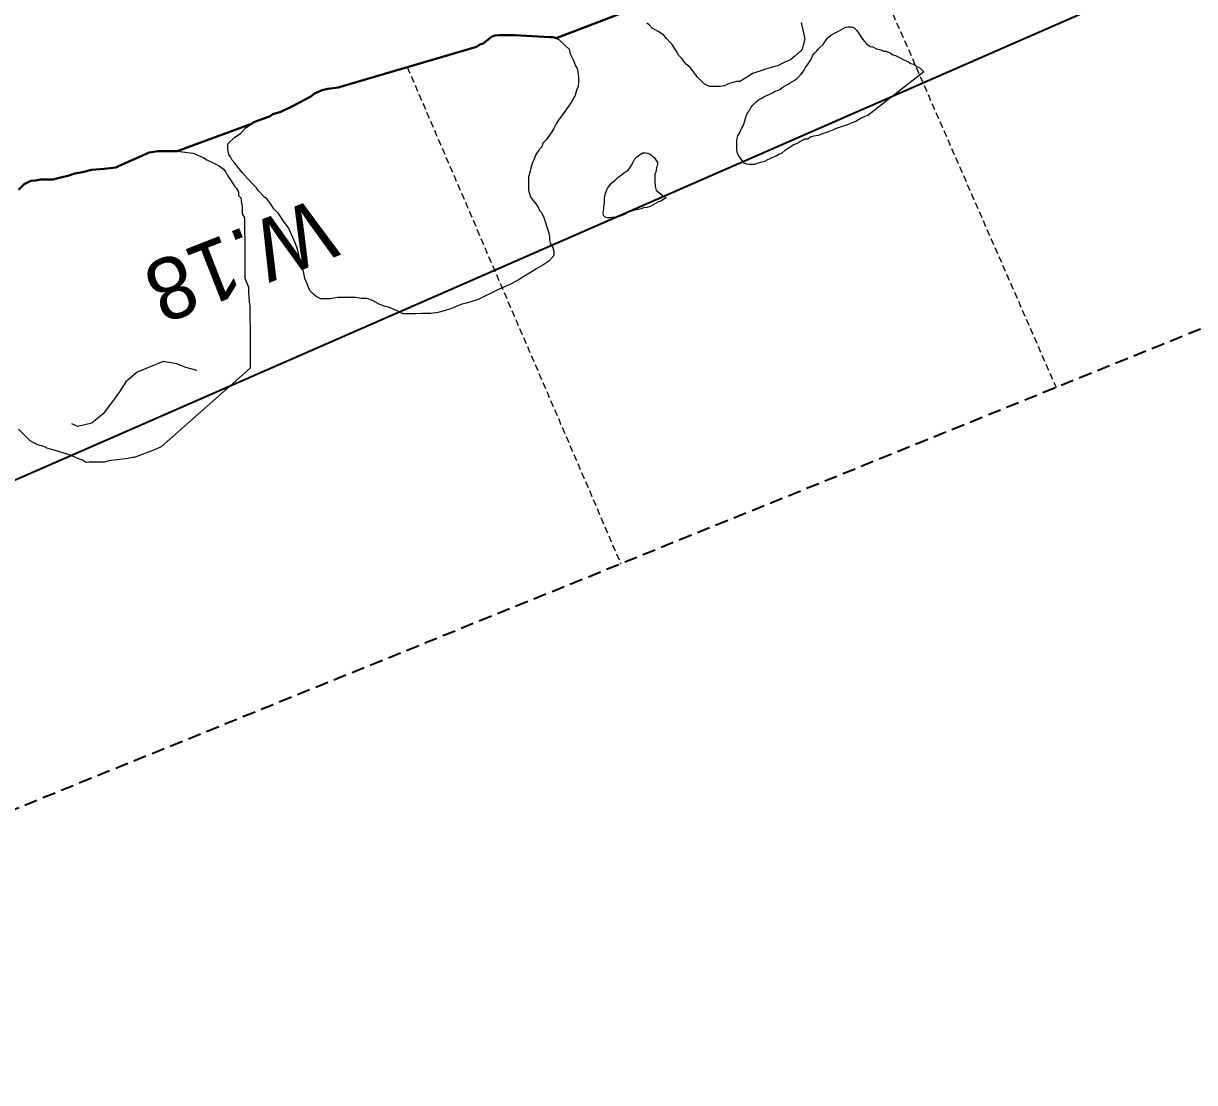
# Model space of a CAD drawing. Header units: millimetres. Extents: x -3113 to 15022, y -19591 to 4665.
# Drawn here: x 2219 to 3356, y -5629 to -4601 of the extents above; entities that cross this region are included whole.
import ezdxf

# ---------------------------------------------------------------- set-up
doc = ezdxf.new("R2010")
doc.units = ezdxf.units.MM
doc.header["$XCLIPFRAME"] = 2
for name, pattern in [('DASHED', [19.05, 12.7, -6.35]), ('HIDDEN', [9.525, 6.35, -3.175]), ('HIDDENX2', [19.05, 12.7, -6.35])]:
    doc.linetypes.add(name, pattern=pattern)
for name, color, linetype, lineweight in [('0A-anno', 6, 'Continuous', 13), ('0A-detail', 7, 'Continuous', 18), ('0A-detail-below_in', 7, 'DASHED', 13), ('0A-detail-detail', 7, 'Continuous', 13), ('0T-proposed', 7, 'Continuous', 25), ('0T-walltop', 7, 'Continuous', 30)]:
    doc.layers.add(name, color=color, linetype=linetype, lineweight=lineweight)
doc.styles.add('Annotative', font='Akzidenz-grotesk-roman.ttf')
picture_1 = doc.add_image_def('image1.tif', size_in_pixel=(6668, 8809))

msp = doc.modelspace()

# ---------------------------------------------------------------- linework, layer by layer
at = {"layer": '0A-detail'}
for points in [[(2974.5, -4599.6), (2977.9, -4615.5), (2975.2, -4625.4), (2973.7, -4627.6), (2968.2, -4632.5), (2963.9, -4635.9), (2958.4, -4638.1), (2951.9, -4641.5), (2944.2, -4643.7), (2939.8, -4644.9), (2933.3, -4647.1), (2930, -4648.2), (2927.2, -4649.3), (2922.9, -4652.1), (2919.1, -4654.4), (2914.7, -4657.1), (2911.4, -4657.1), (2904.9, -4658.9), (2899.5, -4661.2), (2895.6, -4661.7), (2892.9, -4661.7), (2888.5, -4661.8), (2885.2, -4661.8), (2880.2, -4659.1), (2876.4, -4655.3), (2873.6, -4652.6), (2869.7, -4647.7), (2866.4, -4643.4), (2862.5, -4640.1), (2858.6, -4634.6), (2855.3, -4631.4), (2853.1, -4627), (2849.2, -4621), (2847.6, -4619.4), (2843.6, -4615.1), (2840.9, -4611.8), (2835.4, -4608.5), (2829.8, -4605.3), (2826.6, -4602), (2824.4, -4600.4)], [(2214.2, -4762.2), (2219.6, -4756.6), (2226.2, -4753.3), (2230.6, -4753.2), (2236, -4752.1), (2239.3, -4752), (2243.7, -4752), (2248, -4752), (2252.4, -4750.8), (2256.8, -4749.7), (2262.3, -4748.5), (2268.9, -4746.3), (2276.5, -4745.1), (2285.3, -4742.8), (2297.4, -4741.6), (2308.7, -4740.4), (2311.5, -4739.3), (2323.6, -4733.8), (2331.2, -4730.4), (2341, -4725.9), (2349.8, -4724.7), (2358.5, -4724.7), (2368.4, -4724.6), (2376.1, -4725.6), (2381, -4726.1), (2383.8, -4726.6), (2389.2, -4728.8), (2393.7, -4730.9), (2397, -4733.1), (2401.9, -4735.3), (2405.8, -4737.3), (2409.5, -4739.1), (2413.5, -4742.1), (2415.7, -4744.9), (2417.3, -4748.2), (2420.2, -4752.6), (2422.4, -4755.9), (2424, -4758.7), (2425.7, -4760.2), (2428, -4764), (2428, -4767.8), (2430.2, -4770), (2430.8, -4775), (2431.4, -4778.3), (2431.4, -4782.1), (2431.5, -4785.4), (2433.7, -4789.3), (2433.7, -4793), (2433.8, -4797.4), (2433.8, -4801.8), (2433.8, -4804.6), (2433.9, -4808.4), (2433.9, -4811.7), (2433.9, -4815), (2434, -4818.8), (2434, -4821.5), (2434, -4824.8), (2434.1, -4829.2), (2434.1, -4833.6), (2434.1, -4836.4), (2434.2, -4841.3), (2434.2, -4847.8), (2435.4, -4851.1), (2437.6, -4856.5), (2437.7, -4862), (2438.2, -4870.8), (2438.9, -4875.1), (2439, -4885), (2439.1, -4898.8), (2439.2, -4910.2), (2439.3, -4920.1), (2439.3, -4924.5), (2439.4, -4935.4), (2352.7, -5011.6), (2346.3, -5014.7), (2337.1, -5018.2), (2326.7, -5022), (2324.5, -5022), (2320.7, -5023.1), (2309.7, -5024.3), (2302.1, -5025.5), (2297.7, -5026.6), (2292.2, -5026.7), (2287.2, -5026.7), (2282.8, -5026.7), (2280.1, -5026.8), (2276.3, -5024.6), (2273, -5023.5), (2270.3, -5022.5), (2264.8, -5019.8), (2256.4, -5017.1), (2252.6, -5016), (2241.7, -5012.9), (2238.9, -5011.3), (2232.9, -5009.7), (2228.5, -5007.5), (2225.6, -5006), (2224, -5004.3), (2220.8, -5001), (2214.1, -4994.5)]]:
    msp.add_lwpolyline(points, dxfattribs=at)
for points in [[(3093.6, -4647.6), (3039, -4689.9), (3036.3, -4691), (3032.5, -4692.6), (3027.5, -4695.8), (3023.7, -4697.2), (3019.3, -4699), (3015.2, -4700.3), (3011.4, -4701.7), (3008.3, -4702.5), (3005.6, -4703.8), (3002.3, -4705.2), (2998.1, -4706.7), (2994.1, -4708.1), (2991.3, -4709.4), (2986.2, -4709.9), (2983.1, -4710.9), (2980.7, -4712.9), (2977.6, -4712.9), (2975.6, -4714.4), (2973.5, -4715.1), (2971.6, -4716.5), (2967.1, -4718.5), (2962.7, -4721.4), (2958.6, -4724.1), (2955.5, -4726.5), (2952.5, -4728), (2949.3, -4729.9), (2946, -4731), (2943.9, -4732.2), (2940.9, -4733.2), (2938.8, -4734.6), (2936.1, -4735.2), (2934, -4735.9), (2931.6, -4736.7), (2928.9, -4737.4), (2926.5, -4737.4), (2924.4, -4737.4), (2921.7, -4737.2), (2918.9, -4736.2), (2917.4, -4734.1), (2915.2, -4731), (2913.3, -4728.3), (2912.2, -4725.7), (2912, -4722.7), (2912, -4719.7), (2912, -4717), (2911.9, -4714.6), (2912.2, -4712.2), (2912.9, -4709.8), (2914, -4707.8), (2915.3, -4705), (2916.6, -4701.9), (2918.3, -4699.2), (2919.6, -4695.3), (2920.6, -4691.7), (2922, -4688.1), (2923.4, -4686.1), (2925, -4683), (2927, -4680.3), (2928.8, -4678.5), (2930.4, -4676.9), (2932.9, -4674.7), (2936.3, -4673), (2938.2, -4671.8), (2940.6, -4670.6), (2943.3, -4669.7), (2946.4, -4667.8), (2949.2, -4666.4), (2951.9, -4665.5), (2953.6, -4664.7), (2955.6, -4663.2), (2957.4, -4661.8), (2961.2, -4659.8), (2963.8, -4658.4), (2965.8, -4657), (2968.2, -4655.8), (2970.5, -4653.7), (2972.3, -4651.9), (2974, -4650.1), (2975.9, -4647.8), (2977.7, -4645.2), (2978.7, -4643.2), (2981.1, -4639.9), (2983.6, -4635.8), (2985.4, -4631.9), (2987.2, -4629.5), (2989.5, -4627), (2990.8, -4625.6), (2992.6, -4623.9), (2995.3, -4621.2), (2998.6, -4616.4), (3000.7, -4614.2), (3003.1, -4612), (3006.6, -4609.9), (3010.6, -4608), (3015, -4605.6), (3017.7, -4604.2), (3020, -4603.8), (3022.8, -4603.7), (3025.9, -4604.8), (3028.1, -4607.2), (3029.9, -4609.7), (3031.5, -4612.3), (3032.6, -4613.9), (3034.2, -4616), (3035.9, -4618.2), (3038, -4620.8), (3040, -4621.9), (3041.8, -4623), (3043.9, -4623.4), (3047.6, -4625.1), (3051.6, -4626.1), (3054.3, -4627.5), (3056.6, -4627.4), (3059, -4628.6), (3060.7, -4629.1), (3062.8, -4630.7), (3065.9, -4631.6), (3069.3, -4633.2), (3072.7, -4635.2), (3076.2, -4636.9), (3078.5, -4637.8), (3081, -4639.5), (3083.8, -4640.2), (3086.7, -4642.3), (3089.9, -4643.9), (3091.8, -4646)], [(2730.2, -4613.9), (2733.5, -4613.9), (2739, -4616), (2745, -4621.9), (2748.9, -4625.7), (2750.1, -4630.1), (2753.4, -4636.7), (2755.1, -4641.7), (2756.8, -4644.3), (2757.9, -4649.7), (2758, -4653), (2758, -4657.4), (2757.7, -4661.8), (2755.9, -4666.3), (2754.8, -4670.7), (2751, -4677.3), (2747.2, -4682.7), (2744.1, -4687.2), (2738.6, -4694.4), (2736.5, -4698.2), (2734.3, -4702.6), (2732.1, -4705.9), (2730, -4709.2), (2726.7, -4713.6), (2723.4, -4716.9), (2722.4, -4720.3), (2719.6, -4723.6), (2716.5, -4728.6), (2714.9, -4732.4), (2713.1, -4736.7), (2711.7, -4741.2), (2711.3, -4744.1), (2709.5, -4750), (2709.6, -4754.4), (2709.6, -4758.8), (2709.7, -4762.6), (2710.8, -4767), (2711.9, -4769.7), (2715.3, -4774), (2718.5, -4778.4), (2720.1, -4782.3), (2721.9, -4783.9), (2724.1, -4788.1), (2726.4, -4794.7), (2727.5, -4798), (2729.1, -4803), (2729.8, -4807.4), (2729.8, -4810.7), (2730.9, -4814.5), (2733.2, -4818.3), (2734.3, -4821.6), (2734.3, -4823.8), (2734.3, -4826), (2729.3, -4831.3), (2723.4, -4835.4), (2717.5, -4838.7), (2710.4, -4843.2), (2704.9, -4846.4), (2699.5, -4849.8), (2690.7, -4854.3), (2680.9, -4858.7), (2672.7, -4862.7), (2667.2, -4865.5), (2660.7, -4868.8), (2656.9, -4870), (2649.3, -4872.1), (2644.9, -4873.3), (2639.4, -4875.5), (2634, -4877.8), (2629.6, -4878.9), (2621.9, -4881.2), (2614.7, -4882.3), (2608.7, -4882.4), (2605.5, -4882.4), (2600, -4882.5), (2594.5, -4882.5), (2587.9, -4882.6), (2583.5, -4880.4), (2579.2, -4878.3), (2573.7, -4876.1), (2569.3, -4875.1), (2563.8, -4872.9), (2558.2, -4869.7), (2552.7, -4867.6), (2547.3, -4867.6), (2541.8, -4866.6), (2535.2, -4866.7), (2530.2, -4866.7), (2524.3, -4866.8), (2516.6, -4867.9), (2510.5, -4868), (2507.8, -4868), (2503.4, -4865.8), (2501.2, -4863.7), (2497.3, -4859.9), (2494.6, -4853.3), (2492.3, -4848.3), (2491.2, -4843), (2490, -4837.5), (2487.8, -4830.9), (2486.6, -4824.9), (2484.4, -4817.8), (2482.1, -4811.2), (2476.5, -4799.2), (2470.9, -4791.5), (2468.7, -4787.9), (2466.6, -4785.1), (2462.1, -4780.7), (2458.8, -4775.2), (2455.4, -4770.9), (2453.2, -4769.3), (2447.1, -4762.8), (2445.4, -4760.1), (2441, -4755.7), (2437.2, -4751.9), (2431.6, -4745.4), (2427.7, -4740.4), (2424.4, -4736.1), (2421.6, -4733.5), (2420, -4730.2), (2418.4, -4727.8), (2417.7, -4722.5), (2417.6, -4717.5), (2424.2, -4710.9), (2429.7, -4707.6), (2435.1, -4702.1), (2438.4, -4699.8), (2442.7, -4696.5), (2451.4, -4693.1), (2458, -4690.8), (2461.3, -4688.6), (2468.9, -4686.4), (2480.9, -4680.7), (2498.3, -4671.4), (2501.6, -4668.6), (2509.3, -4665.2), (2514.8, -4664), (2524.6, -4662.8), (2659.1, -4623.2), (2662.3, -4621.1), (2665.6, -4620), (2669.9, -4616.6), (2673.6, -4613.7), (2677, -4612.2), (2680.3, -4612.1), (2687.5, -4612.1), (2691.8, -4612), (2696.2, -4612)], [(2833.5, -4762.6), (2841, -4768.6), (2843.2, -4770), (2841.1, -4771.1), (2839.8, -4772.1), (2837.9, -4773.2), (2835.1, -4774), (2830.7, -4776.6), (2827.7, -4778.3), (2824.3, -4779.2), (2821.3, -4779.7), (2818.9, -4780.6), (2816.2, -4781.2), (2812.5, -4781.9), (2809.7, -4782.9), (2806.7, -4784), (2803.5, -4785.7), (2801.1, -4786.8), (2799, -4787.7), (2796.2, -4788.5), (2793.6, -4789), (2790.9, -4789.1), (2788.5, -4789.2), (2786.2, -4789.2), (2784, -4788.6), (2782.3, -4787), (2782.2, -4784.6), (2782.4, -4782.6), (2782.6, -4780.7), (2782.8, -4778.7), (2783, -4776.7), (2783.2, -4774.6), (2783.4, -4772.4), (2783.3, -4770.2), (2783.8, -4768.2), (2784.4, -4765.4), (2785.3, -4763), (2786.3, -4760.5), (2787.8, -4758.5), (2789.8, -4755.9), (2792.4, -4753.7), (2794.6, -4751.9), (2796.3, -4750.2), (2799.7, -4747.7), (2801.9, -4745.9), (2803.9, -4744.6), (2806.4, -4743), (2808.1, -4740.9), (2809.7, -4738.2), (2811.1, -4735.2), (2812.8, -4732), (2814.8, -4730), (2817.4, -4728.1), (2820.6, -4726.3), (2823.1, -4726.2), (2825.5, -4726.7), (2827.8, -4727.5), (2829.7, -4729.1), (2831.2, -4730.4), (2832.7, -4731.9), (2833.6, -4733.7), (2834.7, -4735.3), (2834.7, -4737.3), (2834.5, -4739.1), (2833.9, -4740.5), (2833.5, -4743), (2833.1, -4745.1), (2832.3, -4747.1), (2832.2, -4749), (2832.3, -4751.4), (2832.3, -4754.5), (2832.5, -4758.6)]]:
    msp.add_lwpolyline(points, close=True, dxfattribs=at)
at = {"layer": '0A-detail-below_in', "linetype": 'HIDDEN'}
for points in [[(3025.1, -4503.8), (3221.9, -4954.2)], [(2591.8, -4643), (2799.2, -5125.4)]]:
    msp.add_lwpolyline(points, dxfattribs=at)
at = {"layer": '0A-detail-detail'}
for points in [[(2387.8, -4937.7), (2376.8, -4934.8), (2367.9, -4931), (2354.7, -4928.9), (2329.4, -4939.2), (2318.4, -4948.6), (2312.5, -4958.3), (2304.5, -4969), (2296.5, -4979.6), (2285.6, -4988.9), (2272, -4992), (2266.1, -4989.4)], [(2385.7, -4938.5), (2385.7, -4938.5)]]:
    msp.add_lwpolyline(points, dxfattribs=at)
at = {"layer": '0T-proposed', "linetype": 'HIDDENX2'}
msp.add_lwpolyline([(4691.2, -6774.3), (3856.5, -4697.1), (2025.6, -5438.8), (2860.3, -7516)], close=True, dxfattribs=at)
at = {"layer": '0T-walltop'}
msp.add_lwpolyline([(2214.2, -4762.2), (2219.6, -4756.6), (2226.2, -4753.3), (2230.6, -4753.2), (2236, -4752.1), (2239.3, -4752), (2243.7, -4752), (2248, -4752), (2252.4, -4750.8), (2256.8, -4749.7), (2262.3, -4748.5), (2268.9, -4746.3), (2276.5, -4745.1), (2285.3, -4742.8), (2297.4, -4741.6), (2308.7, -4740.4), (2311.5, -4739.3), (2323.6, -4733.8), (2331.2, -4730.4), (2341, -4725.9), (2349.8, -4724.7), (2358.5, -4724.7), (2368.4, -4724.6), (2440.5, -4698.2), (2442.7, -4696.5), (2451.4, -4693.1), (2458, -4690.8), (2461.3, -4688.6), (2468.9, -4686.4), (2480.9, -4680.7), (2498.3, -4671.4), (2501.6, -4668.6), (2509.3, -4665.2), (2514.8, -4664), (2524.6, -4662.8), (2659.1, -4623.2), (2662.3, -4621.1), (2665.6, -4620), (2669.9, -4616.6), (2673.6, -4613.7), (2677, -4612.2), (2680.3, -4612.1), (2687.5, -4612.1), (2691.8, -4612), (2696.2, -4612), (2730.2, -4613.9), (2733.5, -4613.9), (2736.3, -4614.9), (2817.6, -4583.8)], dxfattribs=at)

# ---------------------------------------------------------------- texts
at = {"layer": '0A-anno', "insert": (2516.8, -4796.6), "char_height": 60, "width": 857188.759, "attachment_point": 4, "rotation": 201.4181, "style": 'Annotative'}
msp.add_mtext('W.18', dxfattribs=at)

# ---------------------------------------------------------------- pictures from other files: only their frames are drawn
image = msp.add_image(picture_1, insert=(4548.8, 3178.5), size_in_units=(6667, 8807.6), rotation=-180)
image.set_boundary_path([(2179.18, 8808.5), (-0.5, 3859.02), (791.07, 3508.7), (-0.5, 1607.6), (-0.5, 1607.6), (3674.99, -0.5), (6667.5, 6386.38), (6667.5, 7108.85), (2641.04, 8808.5), (2179.18, 8808.5)])

doc.saveas('drawing.dxf')
